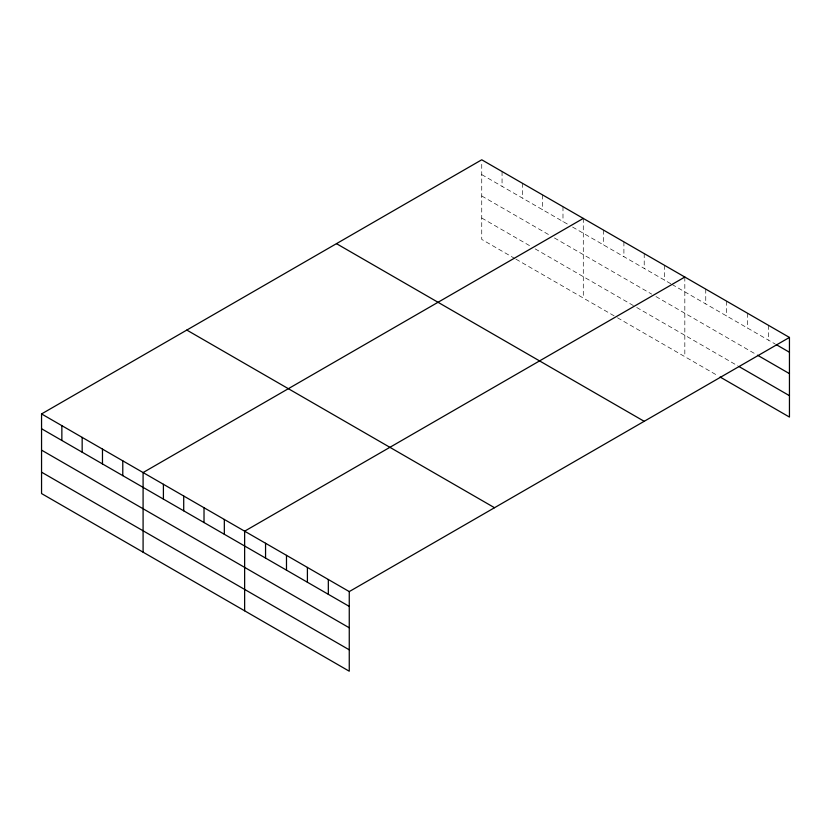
<?xml version="1.0" encoding="UTF-8"?>
<svg xmlns="http://www.w3.org/2000/svg" width="831" height="831" viewBox="0 0 831 831"><rect width="100%" height="100%" fill="white"/><g stroke="black" fill="none" stroke-linecap="round" stroke-linejoin="round"><path stroke-width="0.62" stroke-dasharray="4.16 3.12" d="M481.741 174.603L568.321 224.588M572.601 227.06L670.939 283.828M672.009 284.451L775.136 343.992M481.741 195.991L550.153 235.485M554.433 237.957L651.691 294.112M655.971 296.574L755.306 353.933M481.741 218.023L530.916 246.412M535.185 248.885L635.663 306.888M636.733 307.501L737.689 365.796M514.877 258.545L481.741 239.411L481.741 162.263M515.947 259.158L616.425 317.172M617.495 317.785L717.87 375.737M768.53 325.368L768.53 340.17M747.599 313.287L747.599 328.089M726.678 301.206L726.678 316.009M705.758 289.126L705.758 303.928M684.827 277.045L684.827 356.665M664.52 265.318L664.52 280.13M644.212 253.59L644.212 268.403M623.904 241.863L623.904 256.675M603.597 230.145L603.597 244.948M583.289 218.418L583.289 298.038M562.982 206.69L562.982 221.503M542.674 194.963L542.674 209.776M522.367 183.246L522.367 198.048M502.059 171.518L502.059 186.331"/><path stroke-width="1.25" d="M41.55 413.931L349.259 591.589L349.259 671.209L41.55 493.562L41.55 413.931L481.741 159.791L789.45 337.438L789.45 417.069L720.072 377.004M583.289 218.418L143.088 472.559L143.088 552.179M684.827 277.045L244.636 531.186L244.636 610.806M349.259 591.589L789.45 337.438M776.237 344.626L789.45 352.251M757.508 355.201L789.45 373.638M738.79 366.429L789.45 395.681M336.482 243.66L644.181 421.307M186.819 330.073L494.518 507.72M41.55 428.744L349.259 606.401M41.55 450.132L349.259 627.789M41.55 472.174L349.259 649.821M328.328 579.508L328.328 594.321M307.408 567.428L307.408 582.24M286.487 555.347L286.487 570.159M265.556 543.266L265.556 558.079M224.328 519.458L224.328 534.271M204.021 507.741L204.021 522.543M183.713 496.014L183.713 510.826M163.406 484.286L163.406 499.099M122.78 460.831L122.78 475.644M102.473 449.114L102.473 463.916M82.165 437.386L82.165 452.199M61.858 425.659L61.858 440.472"/></g></svg>
